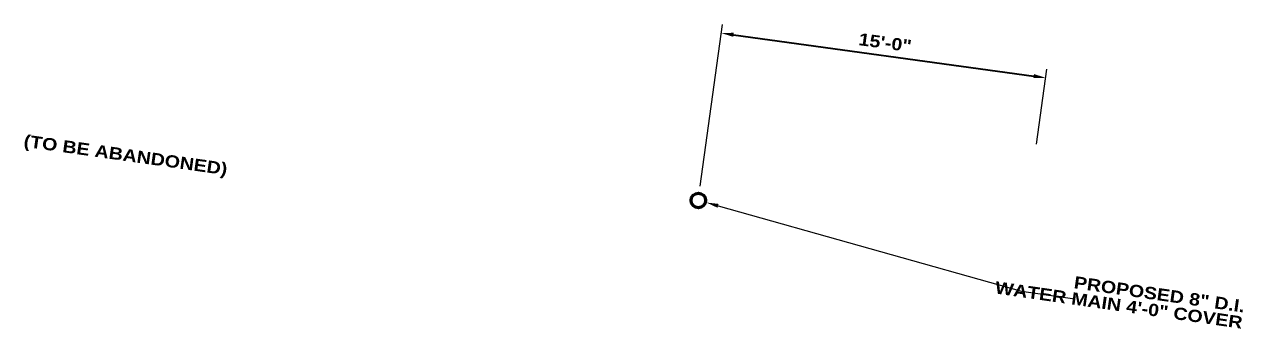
# Model space of a CAD drawing. Header units: feet. Extents: x 0 to 2699894, y 0 to 272402.
# Drawn here: x 2699753 to 2699808.9, y 264707 to 264721.1 of the extents above; entities that cross this region are included whole.
import ezdxf
from ezdxf import colors
from ezdxf.entities.mleader import LeaderData, LeaderLine
from ezdxf.math import Vec2, Vec3

# ---------------------------------------------------------------- set-up
doc = ezdxf.new("R2010")
doc.units = ezdxf.units.FT
doc.header["$MEASUREMENT"] = 0
doc.layers.add('C-WATR-PIPE', color=5, linetype='Continuous', lineweight=70)
doc.layers.add('C-WATR-TEXT', color=7, linetype='Continuous', lineweight=40)
doc.styles.add('PWD Proposed', font='ariblk.ttf')
doc.styles.add('PWD-Prop', font='ariblk.ttf', dxfattribs={"height": 0.14})
doc.styles.add('Standard_SL', font='romans.shx', dxfattribs={"oblique": 20})
doc.dimstyles.new('Section - Existing', dxfattribs={"dimtxt": 0.12, "dimasz": 0.12, "dimexe": 0.1, "dimexo": 0.08, "dimgap": 0.015, "dimtad": 1, "dimdec": 0, "dimlfac": 12, "dimzin": 7, "dimdsep": 46, "dimlunit": 4, "dimtxsty": 'Standard_SL', "dimcen": 0.09, "dimclrd": 256, "dimclre": 256, "dimclrt": 256, "dimaunit": 1, "dimadec": 0, "dimazin": 0, "dimtfac": 1.5, "dimtdec": 0, "dimtix": 1, "dimtofl": 0, "dimtmove": 2, "dimatfit": 3, "dimfxl": 1, "dimtolj": 1, "dimtzin": 7, "dimlwd": -1, "dimarcsym": 0})

# ---------------------------------------------------------------- blocks, each defined once
blk = doc.blocks.new('*D121')
at = {"layer": 'C-WATR-TEXT', "lineweight": -2, "transparency": 16777216}
for p, q in [((2699783.962436475, 264713.6589285117), (2699784.980380809, 264721.0617927914)), ((2699799.367505284, 264715.5782656415), (2699799.840549726, 264719.0184182037))]:
    blk.add_line(p, q, dxfattribs=at)
at = {"layer": 'C-WATR-TEXT', "transparency": 16777216}
blk.add_line((2699785.48067046, 264720.5892356356), (2699799.231280098, 264718.6984330172), dxfattribs=at)
for points in [[(2699785.467956129, 264720.4967723623), (2699785.49338479, 264720.681698909), (2699784.92589082, 264720.6655216202)], [(2699799.218565767, 264718.6059697439), (2699799.243994428, 264718.7908962905), (2699799.786059737, 264718.6221470325)]]:
    blk.add_solid(points, dxfattribs=at)
at = {"layer": 'C-WATR-TEXT', "transparency": 16777216, "insert": (2699792.430334948, 264720.2280177118), "char_height": 0.56, "attachment_point": 5, "rotation": 352.1705399261641, "style": 'PWD Proposed'}
blk.add_mtext('\\A1;15\'-0"', dxfattribs=at)

msp = doc.modelspace()

# ---------------------------------------------------------------- linework, layer by layer
at = {"layer": 'C-WATR-PIPE'}
msp.add_circle((2699783.873436161, 264713.0116855983, -115.716), 0.3333333333333333, dxfattribs=at)

# ---------------------------------------------------------------- texts
at = {"layer": 'C-WATR-TEXT', "insert": (2699762.338226614, 264714.7186072177), "char_height": 0.5599999999999999, "width": 10.77738875173839, "attachment_point": 3, "rotation": 352, "line_spacing_factor": 0.8, "style": 'PWD-Prop'}
msp.add_mtext('(TO BE ABANDONED)', dxfattribs=at)

# ---------------------------------------------------------------- dimensions: what is measured, and where the dimension line sits
at = {"layer": 'C-WATR-TEXT'}
dim = msp.add_linear_dim(base=(2699799.786059737, 264718.6221470321, -115.716), p1=(2699783.918844485, 264713.3419115743, -115.716), p2=(2699799.323913293, 264715.2612487045, -115.716), angle=352.1705399261641, dimstyle='Section - Existing', override={"dimscale": 4, "dimtxt": 0.14, "dimasz": 0.14, "dimtxsty": 'PWD Proposed'}, dxfattribs=at)
dim.commit()
dim.dimension.update_dxf_attribs({"geometry": '*D121', "text_midpoint": (2699792.430334948, 264720.2280177115, -115.716), "dimtype": 128})

# ---------------------------------------------------------------- leaders
ml = msp.add_multileader_mtext('Standard', dxfattribs=at)
ml.set_content('PROPOSED 8" D.I. ^JWATER MAIN 4\'-0" COVER', color=256, style='PWD-Prop')
ml.set_leader_properties(color=256)
ml.build(insert=Vec2(0, 0))
ml.multileader.update_dxf_attribs({"text_left_attachment_type": 2, "dogleg_length": 0.14, "arrow_head_size": 0.56, "scale": 4})
ctx = ml.context
ctx.base_point, ctx.scale, ctx.char_height, ctx.arrow_head_size, ctx.landing_gap_size, ctx.plane_origin, ctx.plane_x_axis, ctx.plane_y_axis = Vec3(2699801.121450333, 264708.5024181878, -115.716), 4, 0.56, 0.56, 0.2, Vec3(2699752.332689259, 264748.1757252068, -115.716), Vec3(0.9899235536885015, -0.1416028172485578), Vec3(0.1416028172485578, 0.9899235536885015)
ctx.left_attachment, ctx.text_align_type = 2, 2
notes = []
notes.append((ctx, [(0, (1, 1, 0), (2699798.666703264, 264708.8535555047, -115.716), (0.9899235536885015, -0.1416028172485578), 2.479733975242326, [(0, [(2699784.238964668, 264712.9156579548, -115.716)], 0, [])])]))
ctx.mtext.insert, ctx.mtext.text_direction, ctx.mtext.rotation, ctx.mtext.width, ctx.mtext.alignment, ctx.mtext.line_spacing_factor, ctx.mtext.flow_direction = Vec3(2699808.936159769, 264708.4351922978, -115.716), Vec3(0.9899235536885015, -0.1416028172485578), 6.141104946872076, 7.770203393734807, 3, 0.8, 5
for ctx, leaders in notes:
    for number, flags, end, landing, length, lines in leaders:
        leader = LeaderData()
        leader.index, (leader.has_last_leader_line, leader.has_dogleg_vector, leader.attachment_direction) = number, flags
        leader.last_leader_point, leader.dogleg_vector, leader.dogleg_length = Vec3(end), Vec3(landing), length
        for number, points, colour, breaks in lines:
            line = LeaderLine()
            line.index, line.vertices, line.color, line.breaks = number, Vec3.list(points), colors.encode_raw_color(colour), breaks
            leader.lines.append(line)
        ctx.leaders.append(leader)

doc.saveas('drawing.dxf')
